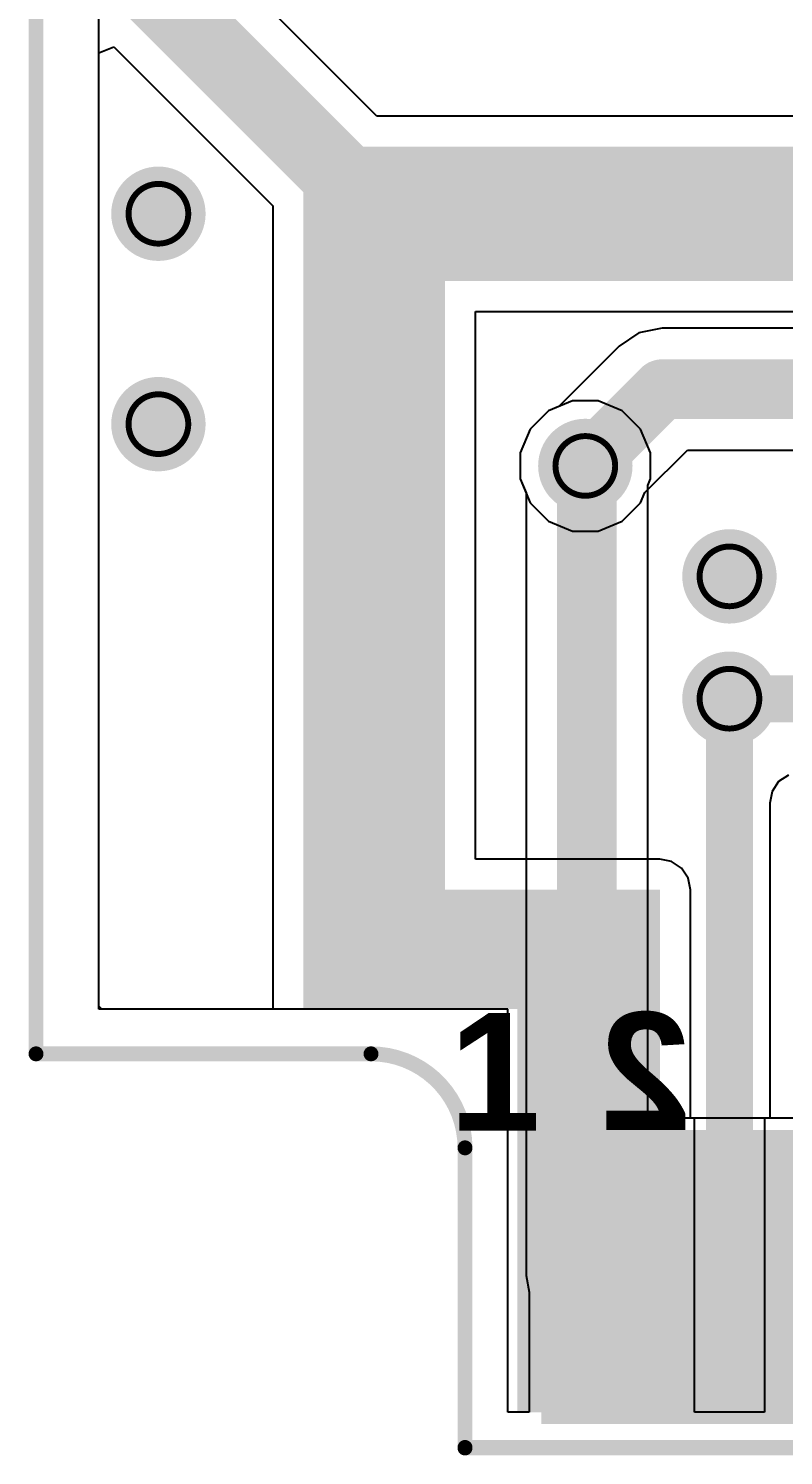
# Model space of a CAD drawing. Header units: inches. Extents: x 0 to 12.8, y -0.1 to 3.7.
# Drawn here: x -0.0025 to 0.2504, y -0.1346 to 0.3436 of the extents above; entities that cross this region are included whole.
import ezdxf

# ---------------------------------------------------------------- set-up
doc = ezdxf.new("R2010")
doc.units = ezdxf.units.IN
doc.header["$MEASUREMENT"] = 0
for name, color, linetype in [('Board Outline', 216, 'Continuous'), ('Bottom Layer', 5, 'Continuous'), ('Bottom Overlay', 54, 'Continuous'), ('Bottom Paste', 16, 'Continuous'), ('Bottom Solder', 6, 'Continuous'), ('Drill Drawing', 1, 'Continuous'), ('Top Layer', 1, 'Continuous'), ('Top Overlay', 2, 'Continuous'), ('Top Paste', 8, 'Continuous'), ('Top Solder', 216, 'Continuous'), ('Via Holes', 16, 'Continuous')]:
    doc.layers.add(name, color=color, linetype=linetype)
doc.styles.add('Arial_Bold', font='', dxfattribs={"height": 0.2})
doc.styles.get('Arial_Bold').set_extended_font_data('Arial', bold=True)

# ---------------------------------------------------------------- blocks, each defined once
blk = doc.blocks.new('MINI_PCIE_PAD_12')
at = {"layer": 'Bottom Layer'}
for points in [[(0.02756, -0.04528), (0.00394, -0.04528), (0.00394, 0.04528), (0.02756, 0.04528)], [(0.05906, -0.04528), (0.03543, -0.04528), (0.03543, 0.04528), (0.05906, 0.04528)]]:
    blk.add_hatch(color=5, dxfattribs=at).paths.add_polyline_path(points)
at = {"layer": 'Bottom Paste'}
for points in [[(0.02756, -0.04528), (0.00394, -0.04528), (0.00394, 0.04528), (0.02756, 0.04528)], [(0.05906, -0.04528), (0.03543, -0.04528), (0.03543, 0.04528), (0.05906, 0.04528)]]:
    blk.add_hatch(color=16, dxfattribs=at).paths.add_polyline_path(points)
at = {"layer": 'Bottom Solder'}
for points in [[(0.03156, -0.04928), (-0.00006, -0.04928), (-0.00006, 0.04928), (0.03156, 0.04928)], [(0.06306, -0.04928), (0.03143, -0.04928), (0.03143, 0.04928), (0.06306, 0.04928)], [(0.09455, -0.04928), (0.06293, -0.04928), (0.06293, 0.04928), (0.09455, 0.04928)]]:
    blk.add_hatch(color=6, dxfattribs=at).paths.add_polyline_path(points)
at = {"layer": 'Top Layer'}
for points in [[(-0.01181, 0.04528), (0.01181, 0.04528), (0.01181, -0.04528), (-0.01181, -0.04528)], [(0.01969, 0.04528), (0.04331, 0.04528), (0.04331, -0.04528), (0.01969, -0.04528)], [(0.05118, 0.04528), (0.0748, 0.04528), (0.0748, -0.04528), (0.05118, -0.04528)]]:
    blk.add_hatch(color=1, dxfattribs=at).paths.add_polyline_path(points)
at = {"layer": 'Top Paste'}
for points in [[(-0.01181, 0.04528), (0.01181, 0.04528), (0.01181, -0.04528), (-0.01181, -0.04528)], [(0.01969, 0.04528), (0.04331, 0.04528), (0.04331, -0.04528), (0.01969, -0.04528)], [(0.05118, 0.04528), (0.0748, 0.04528), (0.0748, -0.04528), (0.05118, -0.04528)]]:
    blk.add_hatch(color=8, dxfattribs=at).paths.add_polyline_path(points)
at = {"layer": 'Top Solder'}
for points in [[(-0.01581, 0.04928), (0.01581, 0.04928), (0.01581, -0.04928), (-0.01581, -0.04928)], [(0.01569, 0.04928), (0.04731, 0.04928), (0.04731, -0.04928), (0.01569, -0.04928)], [(0.04718, 0.04928), (0.0788, 0.04928), (0.0788, -0.04928), (0.04718, -0.04928)]]:
    blk.add_hatch(color=216, dxfattribs=at).paths.add_polyline_path(points)
at = {"layer": 'Top Overlay'}
for points in [[(-0.07283, 0.0748, 0.005, 0.005, -0.414214), (-0.04134, 0.04331, 0.005, 0.005, 0)], [(-0.006, 0.065, 0.01575, 0.01575, 0), (-0.001, 0.06, 0.01575, 0.01575, 0)], [(-0.006, 0.065, 0.01575, 0.01575, 0), (0.004, 0.065, 0.01575, 0.01575, 0)], [(-0.001, 0.06, 0.01575, 0.01575, 0), (0.004, 0.065, 0.01575, 0.01575, 0)], [(-0.04134, -0.05709, 0.005, 0.005, 0), (-0.04134, 0.04331, 0.005, 0.005, 0)], [(-0.04134, -0.05709, 0.005, 0.005, 0), (0.28346, -0.05709, 0.005, 0.005, 0)]]:
    blk.add_lwpolyline(points, format="xyseb", dxfattribs=at)
for points in [[(-0.07408, 0.0748, 0.0025, 0.0025, 1), (-0.07158, 0.0748, 0.0025, 0.0025, 1)], [(-0.00994, 0.065, 0.00787, 0.00787, 1), (-0.00206, 0.065, 0.00787, 0.00787, 1)], [(-0.00994, 0.065, 0.00787, 0.00787, 1), (-0.00206, 0.065, 0.00787, 0.00787, 1)], [(0.00006, 0.065, 0.00787, 0.00787, 1), (0.00794, 0.065, 0.00787, 0.00787, 1)], [(0.00006, 0.065, 0.00787, 0.00787, 1), (0.00794, 0.065, 0.00787, 0.00787, 1)], [(-0.00494, 0.06, 0.00787, 0.00787, 1), (0.00294, 0.06, 0.00787, 0.00787, 1)], [(-0.00494, 0.06, 0.00787, 0.00787, 1), (0.00294, 0.06, 0.00787, 0.00787, 1)], [(-0.04259, 0.04331, 0.0025, 0.0025, 1), (-0.04009, 0.04331, 0.0025, 0.0025, 1)], [(-0.04259, 0.04331, 0.0025, 0.0025, 1), (-0.04009, 0.04331, 0.0025, 0.0025, 1)], [(-0.04259, -0.05709, 0.0025, 0.0025, 1), (-0.04009, -0.05709, 0.0025, 0.0025, 1)], [(-0.04259, -0.05709, 0.0025, 0.0025, 1), (-0.04009, -0.05709, 0.0025, 0.0025, 1)]]:
    blk.add_lwpolyline(points, format="xyseb", close=True, dxfattribs=at)
at = {"layer": 'Top Overlay', "style": 'Arial_Bold'}
blk.add_text('1', height=0.03937, dxfattribs=at).set_placement((-0.04667, 0.0491))

msp = doc.modelspace()

# ---------------------------------------------------------------- hatches: boundary and pattern name
at = {"layer": 'Bottom Layer'}
for points in [[(0.08951, 0.259), (1.09098, 0.259), (1.09098, 0.304), (0.08951, 0.304)], [(0.08951, 0.015), (0.137, 0.015), (0.137, 0.304), (0.08951, 0.304)], [(0.091, 0.015), (0.209, 0.015), (0.209, 0.055), (0.091, 0.055)], [(0.16121, -0.12008), (0.209, -0.12008), (0.209, 0.04712), (0.16121, 0.04712)]]:
    msp.add_hatch(color=5, dxfattribs=at).paths.add_polyline_path(points)
h = msp.add_hatch(color=5, dxfattribs=at)
edge = h.paths.add_edge_path()
edge.add_arc((0.041, 0.2815), 0.01181, 0, 360)
h = msp.add_hatch(color=5, dxfattribs=at)
edge = h.paths.add_edge_path()
edge.add_arc((0.041, 0.211), 0.01181, 0, 360)
h = msp.add_hatch(color=5, dxfattribs=at)
edge = h.paths.add_edge_path()
edge.add_arc((0.184, 0.197), 0.01181, 0, 360)
h = msp.add_hatch(color=5, dxfattribs=at)
edge = h.paths.add_edge_path()
edge.add_arc((0.23228, 0.15999), 0.01181, 0, 360)
h = msp.add_hatch(color=5, dxfattribs=at)
edge = h.paths.add_edge_path()
edge.add_arc((0.23228, 0.119), 0.01181, 0, 360)
at = {"layer": 'Bottom Solder'}
h = msp.add_hatch(color=6, dxfattribs=at)
edge = h.paths.add_edge_path()
edge.add_arc((0.041, 0.2815), 0.01581, 0, 360)
h = msp.add_hatch(color=6, dxfattribs=at)
edge = h.paths.add_edge_path()
edge.add_arc((0.041, 0.211), 0.01581, 0, 360)
h = msp.add_hatch(color=6, dxfattribs=at)
edge = h.paths.add_edge_path()
edge.add_arc((0.184, 0.197), 0.01581, 0, 360)
h = msp.add_hatch(color=6, dxfattribs=at)
edge = h.paths.add_edge_path()
edge.add_arc((0.23228, 0.15999), 0.01581, 0, 360)
h = msp.add_hatch(color=6, dxfattribs=at)
edge = h.paths.add_edge_path()
edge.add_arc((0.23228, 0.119), 0.01581, 0, 360)
at = {"layer": 'Top Layer'}
h = msp.add_hatch(color=1, dxfattribs=at)
edge = h.paths.add_edge_path()
edge.add_arc((0.041, 0.2815), 0.01181, 0, 360)
h = msp.add_hatch(color=1, dxfattribs=at)
edge = h.paths.add_edge_path()
edge.add_arc((0.041, 0.211), 0.01181, 0, 360)
h = msp.add_hatch(color=1, dxfattribs=at)
edge = h.paths.add_edge_path()
edge.add_arc((0.184, 0.197), 0.01181, 0, 360)
h = msp.add_hatch(color=1, dxfattribs=at)
edge = h.paths.add_edge_path()
edge.add_arc((0.23228, 0.15999), 0.01181, 0, 360)
h = msp.add_hatch(color=1, dxfattribs=at)
edge = h.paths.add_edge_path()
edge.add_arc((0.23228, 0.119), 0.01181, 0, 360)
at = {"layer": 'Top Solder'}
h = msp.add_hatch(color=216, dxfattribs=at)
edge = h.paths.add_edge_path()
edge.add_arc((0.041, 0.2815), 0.01581, 0, 360)
h = msp.add_hatch(color=216, dxfattribs=at)
edge = h.paths.add_edge_path()
edge.add_arc((0.041, 0.211), 0.01581, 0, 360)
h = msp.add_hatch(color=216, dxfattribs=at)
edge = h.paths.add_edge_path()
edge.add_arc((0.184, 0.197), 0.01581, 0, 360)
h = msp.add_hatch(color=216, dxfattribs=at)
edge = h.paths.add_edge_path()
edge.add_arc((0.23228, 0.15999), 0.01581, 0, 360)
h = msp.add_hatch(color=216, dxfattribs=at)
edge = h.paths.add_edge_path()
edge.add_arc((0.23228, 0.119), 0.01581, 0, 360)
at = {"layer": 'Via Holes'}
h = msp.add_hatch(color=7, dxfattribs=at)
edge = h.paths.add_edge_path()
edge.add_arc((0.041, 0.2815), 0.00591, 0, 360)
h = msp.add_hatch(color=7, dxfattribs=at)
edge = h.paths.add_edge_path()
edge.add_arc((0.041, 0.211), 0.00591, 0, 360)
h = msp.add_hatch(color=7, dxfattribs=at)
edge = h.paths.add_edge_path()
edge.add_arc((0.184, 0.197), 0.00591, 0, 360)
h = msp.add_hatch(color=7, dxfattribs=at)
edge = h.paths.add_edge_path()
edge.add_arc((0.23228, 0.15999), 0.00591, 0, 360)
h = msp.add_hatch(color=7, dxfattribs=at)
edge = h.paths.add_edge_path()
edge.add_arc((0.23228, 0.119), 0.00591, 0, 360)

# ---------------------------------------------------------------- linework, layer by layer
at = {"layer": 'Board Outline'}
for points in [[(0, 0, 0.005, 0.005, 0), (0, 1.95441, 0.005, 0.005, 0)], [(0, 0, 0.005, 0.005, 0), (0.11221, 0, 0.005, 0.005, 0)], [(0.11221, 0, 0.005, 0.005, -0.414214), (0.1437, -0.0315, 0.005, 0.005, 0)], [(0.1437, -0.13207, 0.005, 0.005, 0), (0.1437, -0.0315, 0.005, 0.005, 0)], [(0.1437, -0.13207, 0.005, 0.005, 0), (0.46848, -0.13189, 0.005, 0.005, 0)]]:
    msp.add_lwpolyline(points, format="xyseb", dxfattribs=at)
for points in [[(-0.00125, 0, 0.0025, 0.0025, 1), (0.00125, 0, 0.0025, 0.0025, 1)], [(-0.00125, 0, 0.0025, 0.0025, 1), (0.00125, 0, 0.0025, 0.0025, 1)], [(0.11096, 0, 0.0025, 0.0025, 1), (0.11346, 0, 0.0025, 0.0025, 1)], [(0.11096, 0, 0.0025, 0.0025, 1), (0.11346, 0, 0.0025, 0.0025, 1)], [(0.14245, -0.0315, 0.0025, 0.0025, 1), (0.14495, -0.0315, 0.0025, 0.0025, 1)], [(0.14245, -0.0315, 0.0025, 0.0025, 1), (0.14495, -0.0315, 0.0025, 0.0025, 1)], [(0.14245, -0.13207, 0.0025, 0.0025, 1), (0.14495, -0.13207, 0.0025, 0.0025, 1)], [(0.14245, -0.13207, 0.0025, 0.0025, 1), (0.14495, -0.13207, 0.0025, 0.0025, 1)]]:
    msp.add_lwpolyline(points, format="xyseb", close=True, dxfattribs=at)
at = {"layer": 'Bottom Layer'}
for p, q in [((0.11418, 0.3142), (0.06044, 0.36794)), ((0.02102, 0.3354), (0.02602, 0.33748)), ((0.02102, 0.015), (0.02102, 0.3354)), ((0.02602, 0.33748), (0.07931, 0.28418)), ((0.40542, 0.3142), (0.11418, 0.3142)), ((0.07931, 0.28418), (0.07931, 0.259)), ((0.07931, 0.259), (0.07931, 0.015)), ((0.1472, 0.0652), (0.1472, 0.2488)), ((0.1472, 0.2488), (0.40542, 0.2488)), ((0.20192, 0.24156), (0.1953, 0.23714)), ((0.20972, 0.24311), (0.20192, 0.24156)), ((0.40542, 0.24311), (0.20972, 0.24311)), ((0.1953, 0.23714), (0.17507, 0.21691)), ((0.17165, 0.21549), (0.16551, 0.20935)), ((0.17507, 0.21691), (0.17165, 0.21549)), ((0.16551, 0.20935), (0.16219, 0.20134)), ((0.16219, 0.20134), (0.16219, 0.19266)), ((0.20391, 0.18807), (0.21817, 0.20233)), ((0.21817, 0.20233), (0.47552, 0.20233)), ((0.16219, 0.19266), (0.16551, 0.18465)), ((0.20249, 0.18465), (0.20391, 0.18807)), ((0.16551, 0.18465), (0.17165, 0.17851)), ((0.19635, 0.17851), (0.20249, 0.18465)), ((0.17165, 0.17851), (0.17966, 0.17519)), ((0.18834, 0.17519), (0.19635, 0.17851)), ((0.17966, 0.17519), (0.18834, 0.17519)), ((0.24876, 0.09121), (0.24655, 0.0879)), ((0.25207, 0.09342), (0.24876, 0.09121)), ((0.24655, 0.0879), (0.24577, 0.084)), ((0.24577, 0.084), (0.24577, -0.02153)), ((0.209, 0.0652), (0.1472, 0.0652)), ((0.2129, 0.06442), (0.209, 0.0652)), ((0.21621, 0.06221), (0.2129, 0.06442)), ((0.21842, 0.0589), (0.21621, 0.06221)), ((0.2192, 0.055), (0.21842, 0.0589)), ((0.2192, -0.02153), (0.2192, 0.055)), ((0.07931, 0.015), (0.02102, 0.015)), ((0.2206, -0.02153), (0.2192, -0.02153)), ((0.2206, -0.12008), (0.2206, -0.02153)), ((0.24577, -0.02153), (0.24397, -0.02153)), ((0.24397, -0.02153), (0.24397, -0.12008)), ((0.24397, -0.12008), (0.2206, -0.12008))]:
    msp.add_line(p, q, dxfattribs=at)
for points in [[(0.0375, 0.35844, 0.025, 0.025, 0), (0.10201, 0.29393, 0.025, 0.025, 0)], [(0.10201, 0.2915, 0.025, 0.025, 0), (0.10201, 0.29393, 0.025, 0.025, 0)], [(0.10201, 0.2915, 0.025, 0.025, 0), (0.11201, 0.2815, 0.025, 0.025, 0)], [(0.11201, 0.2815, 0.025, 0.025, 0), (0.36, 0.2815, 0.025, 0.025, 0)], [(0.184, 0.197, 0.02, 0.02, 0), (0.20972, 0.22272, 0.02, 0.02, 0)], [(0.20972, 0.22272, 0.02, 0.02, 0), (0.48329, 0.22272, 0.02, 0.02, 0)], [(0.23228, -0.0748, 0.01575, 0.01575, 0), (0.23228, 0.119, 0.01575, 0.01575, 0)], [(0.23228, 0.119, 0.01575, 0.01575, 0), (0.311, 0.119, 0.01575, 0.01575, 0)]]:
    msp.add_lwpolyline(points, format="xyseb", dxfattribs=at)
for points in [[(0.09576, 0.29393, 0.0125, 0.0125, 1), (0.10826, 0.29393, 0.0125, 0.0125, 1)], [(0.09576, 0.29393, 0.0125, 0.0125, 1), (0.10826, 0.29393, 0.0125, 0.0125, 1)], [(0.09576, 0.2915, 0.0125, 0.0125, 1), (0.10826, 0.2915, 0.0125, 0.0125, 1)], [(0.09576, 0.2915, 0.0125, 0.0125, 1), (0.10826, 0.2915, 0.0125, 0.0125, 1)], [(0.10576, 0.2815, 0.0125, 0.0125, 1), (0.11826, 0.2815, 0.0125, 0.0125, 1)], [(0.10576, 0.2815, 0.0125, 0.0125, 1), (0.11826, 0.2815, 0.0125, 0.0125, 1)], [(0.20472, 0.22272, 0.01, 0.01, 1), (0.21472, 0.22272, 0.01, 0.01, 1)], [(0.20472, 0.22272, 0.01, 0.01, 1), (0.21472, 0.22272, 0.01, 0.01, 1)], [(0.179, 0.197, 0.01, 0.01, 1), (0.189, 0.197, 0.01, 0.01, 1)], [(0.22835, 0.119, 0.00787, 0.00787, 1), (0.23622, 0.119, 0.00787, 0.00787, 1)], [(0.22835, 0.119, 0.00787, 0.00787, 1), (0.23622, 0.119, 0.00787, 0.00787, 1)], [(0.22835, -0.0748, 0.00787, 0.00787, 1), (0.23622, -0.0748, 0.00787, 0.00787, 1)]]:
    msp.add_lwpolyline(points, format="xyseb", close=True, dxfattribs=at)
at = {"layer": 'Drill Drawing'}
for points in [[(0.051, 0.2815, 0.002, 0.002, 1), (0.031, 0.2815, 0.002, 0.002, 1)], [(0.0305, 0.2815, 0.001, 0.001, 1), (0.0315, 0.2815, 0.001, 0.001, 1)], [(0.0505, 0.2815, 0.001, 0.001, 1), (0.0515, 0.2815, 0.001, 0.001, 1)], [(0.051, 0.211, 0.002, 0.002, 1), (0.031, 0.211, 0.002, 0.002, 1)], [(0.0305, 0.211, 0.001, 0.001, 1), (0.0315, 0.211, 0.001, 0.001, 1)], [(0.0505, 0.211, 0.001, 0.001, 1), (0.0515, 0.211, 0.001, 0.001, 1)], [(0.194, 0.197, 0.002, 0.002, 1), (0.174, 0.197, 0.002, 0.002, 1)], [(0.1735, 0.197, 0.001, 0.001, 1), (0.1745, 0.197, 0.001, 0.001, 1)], [(0.1935, 0.197, 0.001, 0.001, 1), (0.1945, 0.197, 0.001, 0.001, 1)], [(0.24228, 0.15999, 0.002, 0.002, 1), (0.22228, 0.15999, 0.002, 0.002, 1)], [(0.22178, 0.15999, 0.001, 0.001, 1), (0.22278, 0.15999, 0.001, 0.001, 1)], [(0.24178, 0.15999, 0.001, 0.001, 1), (0.24278, 0.15999, 0.001, 0.001, 1)], [(0.24228, 0.119, 0.002, 0.002, 1), (0.22228, 0.119, 0.002, 0.002, 1)], [(0.22178, 0.119, 0.001, 0.001, 1), (0.22278, 0.119, 0.001, 0.001, 1)], [(0.24178, 0.119, 0.001, 0.001, 1), (0.24278, 0.119, 0.001, 0.001, 1)]]:
    msp.add_lwpolyline(points, format="xyseb", close=True, dxfattribs=at)
at = {"layer": 'Top Layer'}
for p, q in [((0.02102, 0.016), (0.02102, 1.07586)), ((0.17165, 0.21549), (0.16551, 0.20935)), ((0.17966, 0.21881), (0.17165, 0.21549)), ((0.18834, 0.21881), (0.17966, 0.21881)), ((0.19635, 0.21549), (0.18834, 0.21881)), ((0.20249, 0.20935), (0.19635, 0.21549)), ((0.16551, 0.20935), (0.16219, 0.20134)), ((0.20581, 0.20134), (0.20249, 0.20935)), ((0.16219, 0.20134), (0.16219, 0.19266)), ((0.20581, 0.19266), (0.20581, 0.20134)), ((0.16219, 0.19266), (0.16413, 0.18798)), ((0.20491, 0.19049), (0.20581, 0.19266)), ((0.16413, 0.18798), (0.16413, -0.07428)), ((0.20491, -0.02153), (0.20491, 0.19049)), ((0.02202, 0.015), (0.02102, 0.016)), ((0.158, 0.015), (0.02202, 0.015)), ((0.158, -0.12008), (0.158, 0.015)), ((0.25914, -0.02153), (0.20491, -0.02153)), ((0.16413, -0.07428), (0.16523, -0.07982)), ((0.16523, -0.07982), (0.16523, -0.12008)), ((0.16523, -0.12008), (0.158, -0.12008))]:
    msp.add_line(p, q, dxfattribs=at)
for points in [[(0.184, 0.197, 0.02, 0.02, 0), (0.18452, 0.19648, 0.02, 0.02, 0)], [(0.18452, -0.07428, 0.02, 0.02, 0), (0.18452, 0.19648, 0.02, 0.02, 0)], [(0.18452, -0.07428, 0.02, 0.02, 0), (0.18504, -0.0748, 0.02, 0.02, 0)]]:
    msp.add_lwpolyline(points, format="xyseb", dxfattribs=at)
for points in [[(0.179, 0.197, 0.01, 0.01, 1), (0.189, 0.197, 0.01, 0.01, 1)], [(0.17952, 0.19648, 0.01, 0.01, 1), (0.18952, 0.19648, 0.01, 0.01, 1)], [(0.17952, 0.19648, 0.01, 0.01, 1), (0.18952, 0.19648, 0.01, 0.01, 1)], [(0.17952, -0.07428, 0.01, 0.01, 1), (0.18952, -0.07428, 0.01, 0.01, 1)], [(0.17952, -0.07428, 0.01, 0.01, 1), (0.18952, -0.07428, 0.01, 0.01, 1)], [(0.18004, -0.0748, 0.01, 0.01, 1), (0.19004, -0.0748, 0.01, 0.01, 1)]]:
    msp.add_lwpolyline(points, format="xyseb", close=True, dxfattribs=at)

# ---------------------------------------------------------------- block references
msp.add_blockref('MINI_PCIE_PAD_12', (0.18504, -0.0748))

# ---------------------------------------------------------------- texts
at = {"layer": 'Bottom Overlay', "style": 'Arial_Bold', "text_generation_flag": 2}
msp.add_text('2', height=0.03937, dxfattribs=at).set_placement((0.21942, -0.02548))

doc.saveas('drawing.dxf')
